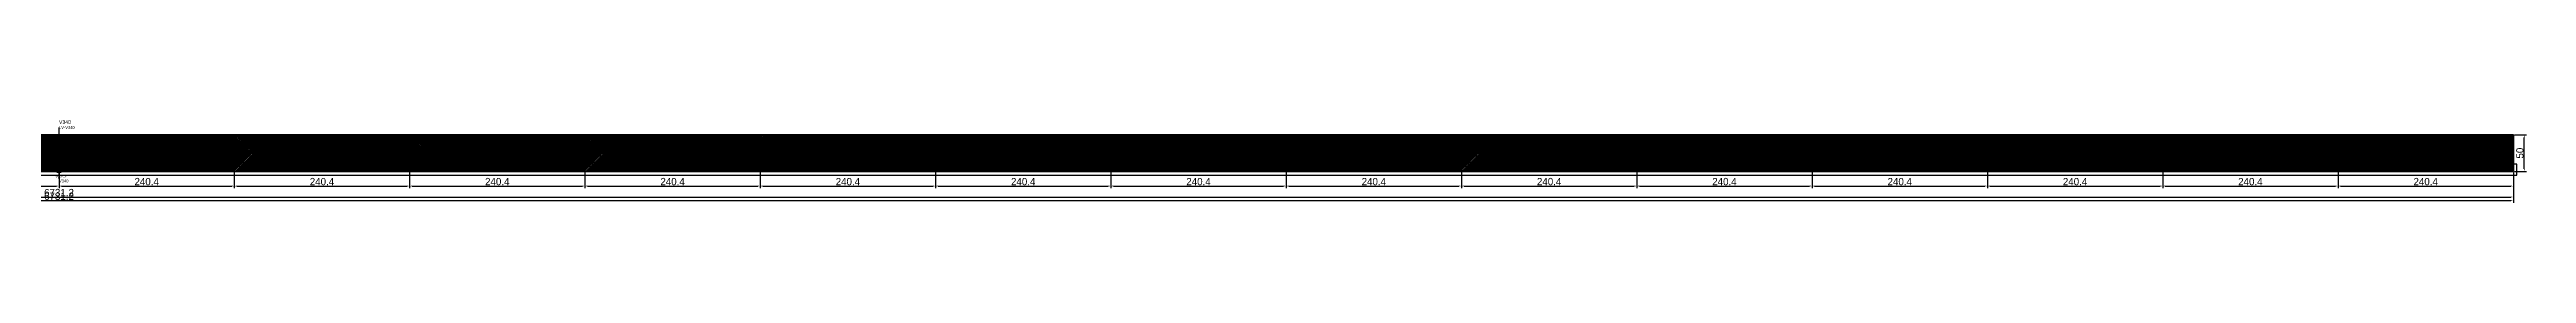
# Model space of a CAD drawing. Header units: metres. Extents: x 12791 to 19545, y 13116 to 13229.
# Drawn here: x 16148 to 19545, y 13116 to 13229 of the extents above; entities that cross this region are included whole.
import ezdxf

# ---------------------------------------------------------------- set-up
doc = ezdxf.new("R2010")
doc.units = ezdxf.units.M
for name, color, linetype in [('barrote', 251, 'CONTINUOUS'), ('CONCRETO', 251, 'CONTINUOUS'), ('COTA', 241, 'CONTINUOUS'), ('cotas', 241, 'CONTINUOUS'), ('Demarcação 1', 251, 'CONTINUOUS'), ('Hachura', 251, 'CONTINUOUS'), ('Laje_Perimetro', 7, 'CONTINUOUS'), ('NOMENCLATURA', 7, 'CONTINUOUS'), ('Painéis', 200, 'CONTINUOUS'), ('PONTALETE', 7, 'CONTINUOUS'), ('presilha', 1, 'CONTINUOUS'), ('Reaproveitamento', 251, 'CONTINUOUS'), ('SARR_3.5x7', 81, 'CONTINUOUS'), ('SCO-___-LAJ', 2, 'CONTINUOUS'), ('TENSOR', 3, 'CONTINUOUS'), ('texto', 7, 'CONTINUOUS')]:
    doc.layers.add(name, color=color, linetype=linetype)
doc.styles.add('STR_STANDARD', font='arial.ttf')
doc.dimstyles.new('EZ DXF', dxfattribs={"dimtxt": 10, "dimasz": 3.5, "dimexe": 3, "dimexo": 1.5, "dimgap": 1, "dimtad": 1, "dimdec": 1, "dimdsep": 46, "dimcen": 2.5, "dimazin": 3, "dimtfac": 1, "dimtmove": 0, "dimatfit": 3})

msp = doc.modelspace()

# ---------------------------------------------------------------- hatches: boundary and pattern name
at = {"layer": 'Hachura'}
h = msp.add_hatch(color=3, dxfattribs=at)
h.dxf.hatch_style = 1
h.paths.add_polyline_path([(15920.7914, 13158.9905), (16161.1914, 13158.9905), (16161.1914, 13208.9905), (15920.7914, 13208.9905)])
h = msp.add_hatch(dxfattribs=at)
h.set_pattern_fill('ANSI31', scale=0.5)
h.paths.add_polyline_path([(15920.7914, 13158.9905), (16161.1914, 13158.9905), (16161.1914, 13208.9905), (15920.7914, 13208.9905)])
h = msp.add_hatch(color=3, dxfattribs=at)
h.dxf.hatch_style = 1
h.paths.add_polyline_path([(15920.7914, 13158.9905), (16161.1914, 13158.9905), (16161.1914, 13208.9905), (15920.7914, 13208.9905)])
h = msp.add_hatch(dxfattribs=at)
h.set_pattern_fill('ANSI31', scale=0.5)
h.paths.add_polyline_path([(15920.7914, 13158.9905), (16161.1914, 13158.9905), (16161.1914, 13208.9905), (15920.7914, 13208.9905)])
h = msp.add_hatch(color=3, dxfattribs=at)
h.dxf.hatch_style = 1
h.paths.add_polyline_path([(16161.1914, 13158.9905), (16401.5914, 13158.9905), (16401.5914, 13208.9905), (16161.1914, 13208.9905)])
h = msp.add_hatch(dxfattribs=at)
h.set_pattern_fill('ANSI31', scale=0.5)
h.paths.add_polyline_path([(16161.1914, 13158.9905), (16401.5914, 13158.9905), (16401.5914, 13208.9905), (16161.1914, 13208.9905)])
h = msp.add_hatch(color=3, dxfattribs=at)
h.dxf.hatch_style = 1
h.paths.add_polyline_path([(16161.1914, 13158.9905), (16401.5914, 13158.9905), (16401.5914, 13208.9905), (16161.1914, 13208.9905)])
h = msp.add_hatch(dxfattribs=at)
h.set_pattern_fill('ANSI31', scale=0.5)
h.paths.add_polyline_path([(16161.1914, 13158.9905), (16401.5914, 13158.9905), (16401.5914, 13208.9905), (16161.1914, 13208.9905)])
h = msp.add_hatch(color=3, dxfattribs=at)
h.dxf.hatch_style = 1
h.paths.add_polyline_path([(16401.5914, 13158.9905), (16641.9914, 13158.9905), (16641.9914, 13208.9905), (16401.5914, 13208.9905)])
h = msp.add_hatch(dxfattribs=at)
h.set_pattern_fill('ANSI31', scale=0.5)
h.paths.add_polyline_path([(16401.5914, 13158.9905), (16641.9914, 13158.9905), (16641.9914, 13208.9905), (16401.5914, 13208.9905)])
h = msp.add_hatch(color=3, dxfattribs=at)
h.dxf.hatch_style = 1
h.paths.add_polyline_path([(16401.5914, 13158.9905), (16641.9914, 13158.9905), (16641.9914, 13208.9905), (16401.5914, 13208.9905)])
h = msp.add_hatch(dxfattribs=at)
h.set_pattern_fill('ANSI31', scale=0.5)
h.paths.add_polyline_path([(16401.5914, 13158.9905), (16641.9914, 13158.9905), (16641.9914, 13208.9905), (16401.5914, 13208.9905)])
h = msp.add_hatch(color=3, dxfattribs=at)
h.dxf.hatch_style = 1
h.paths.add_polyline_path([(16641.9914, 13158.9905), (16882.3914, 13158.9905), (16882.3914, 13208.9905), (16641.9914, 13208.9905)])
h = msp.add_hatch(dxfattribs=at)
h.set_pattern_fill('ANSI31', scale=0.5)
h.paths.add_polyline_path([(16641.9914, 13158.9905), (16882.3914, 13158.9905), (16882.3914, 13208.9905), (16641.9914, 13208.9905)])
h = msp.add_hatch(color=3, dxfattribs=at)
h.dxf.hatch_style = 1
h.paths.add_polyline_path([(16641.9914, 13158.9905), (16882.3914, 13158.9905), (16882.3914, 13208.9905), (16641.9914, 13208.9905)])
h = msp.add_hatch(dxfattribs=at)
h.set_pattern_fill('ANSI31', scale=0.5)
h.paths.add_polyline_path([(16641.9914, 13158.9905), (16882.3914, 13158.9905), (16882.3914, 13208.9905), (16641.9914, 13208.9905)])
h = msp.add_hatch(color=3, dxfattribs=at)
h.dxf.hatch_style = 1
h.paths.add_polyline_path([(16882.3914, 13158.9905), (17122.7914, 13158.9905), (17122.7914, 13208.9905), (16882.3914, 13208.9905)])
h = msp.add_hatch(dxfattribs=at)
h.set_pattern_fill('ANSI31', scale=0.5)
h.paths.add_polyline_path([(16882.3914, 13158.9905), (17122.7914, 13158.9905), (17122.7914, 13208.9905), (16882.3914, 13208.9905)])
h = msp.add_hatch(color=3, dxfattribs=at)
h.dxf.hatch_style = 1
h.paths.add_polyline_path([(16882.3914, 13158.9905), (17122.7914, 13158.9905), (17122.7914, 13208.9905), (16882.3914, 13208.9905)])
h = msp.add_hatch(dxfattribs=at)
h.set_pattern_fill('ANSI31', scale=0.5)
h.paths.add_polyline_path([(16882.3914, 13158.9905), (17122.7914, 13158.9905), (17122.7914, 13208.9905), (16882.3914, 13208.9905)])
h = msp.add_hatch(color=3, dxfattribs=at)
h.dxf.hatch_style = 1
h.paths.add_polyline_path([(17122.7914, 13158.9905), (17363.1914, 13158.9905), (17363.1914, 13208.9905), (17122.7914, 13208.9905)])
h = msp.add_hatch(dxfattribs=at)
h.set_pattern_fill('ANSI31', scale=0.5)
h.paths.add_polyline_path([(17122.7914, 13158.9905), (17363.1914, 13158.9905), (17363.1914, 13208.9905), (17122.7914, 13208.9905)])
h = msp.add_hatch(color=3, dxfattribs=at)
h.dxf.hatch_style = 1
h.paths.add_polyline_path([(17122.7914, 13158.9905), (17363.1914, 13158.9905), (17363.1914, 13208.9905), (17122.7914, 13208.9905)])
h = msp.add_hatch(dxfattribs=at)
h.set_pattern_fill('ANSI31', scale=0.5)
h.paths.add_polyline_path([(17122.7914, 13158.9905), (17363.1914, 13158.9905), (17363.1914, 13208.9905), (17122.7914, 13208.9905)])
h = msp.add_hatch(color=3, dxfattribs=at)
h.dxf.hatch_style = 1
h.paths.add_polyline_path([(17363.1914, 13158.9905), (17603.5914, 13158.9905), (17603.5914, 13208.9905), (17363.1914, 13208.9905)])
h = msp.add_hatch(dxfattribs=at)
h.set_pattern_fill('ANSI31', scale=0.5)
h.paths.add_polyline_path([(17363.1914, 13158.9905), (17603.5914, 13158.9905), (17603.5914, 13208.9905), (17363.1914, 13208.9905)])
h = msp.add_hatch(color=3, dxfattribs=at)
h.dxf.hatch_style = 1
h.paths.add_polyline_path([(17363.1914, 13158.9905), (17603.5914, 13158.9905), (17603.5914, 13208.9905), (17363.1914, 13208.9905)])
h = msp.add_hatch(dxfattribs=at)
h.set_pattern_fill('ANSI31', scale=0.5)
h.paths.add_polyline_path([(17363.1914, 13158.9905), (17603.5914, 13158.9905), (17603.5914, 13208.9905), (17363.1914, 13208.9905)])
h = msp.add_hatch(color=3, dxfattribs=at)
h.dxf.hatch_style = 1
h.paths.add_polyline_path([(17603.5914, 13158.9905), (17843.9914, 13158.9905), (17843.9914, 13208.9905), (17603.5914, 13208.9905)])
h = msp.add_hatch(dxfattribs=at)
h.set_pattern_fill('ANSI31', scale=0.5)
h.paths.add_polyline_path([(17603.5914, 13158.9905), (17843.9914, 13158.9905), (17843.9914, 13208.9905), (17603.5914, 13208.9905)])
h = msp.add_hatch(color=3, dxfattribs=at)
h.dxf.hatch_style = 1
h.paths.add_polyline_path([(17603.5914, 13158.9905), (17843.9914, 13158.9905), (17843.9914, 13208.9905), (17603.5914, 13208.9905)])
h = msp.add_hatch(dxfattribs=at)
h.set_pattern_fill('ANSI31', scale=0.5)
h.paths.add_polyline_path([(17603.5914, 13158.9905), (17843.9914, 13158.9905), (17843.9914, 13208.9905), (17603.5914, 13208.9905)])
h = msp.add_hatch(color=3, dxfattribs=at)
h.dxf.hatch_style = 1
h.paths.add_polyline_path([(17843.9914, 13158.9905), (18084.3914, 13158.9905), (18084.3914, 13208.9905), (17843.9914, 13208.9905)])
h = msp.add_hatch(dxfattribs=at)
h.set_pattern_fill('ANSI31', scale=0.5)
h.paths.add_polyline_path([(17843.9914, 13158.9905), (18084.3914, 13158.9905), (18084.3914, 13208.9905), (17843.9914, 13208.9905)])
h = msp.add_hatch(color=3, dxfattribs=at)
h.dxf.hatch_style = 1
h.paths.add_polyline_path([(17843.9914, 13158.9905), (18084.3914, 13158.9905), (18084.3914, 13208.9905), (17843.9914, 13208.9905)])
h = msp.add_hatch(dxfattribs=at)
h.set_pattern_fill('ANSI31', scale=0.5)
h.paths.add_polyline_path([(17843.9914, 13158.9905), (18084.3914, 13158.9905), (18084.3914, 13208.9905), (17843.9914, 13208.9905)])
h = msp.add_hatch(color=3, dxfattribs=at)
h.dxf.hatch_style = 1
h.paths.add_polyline_path([(18084.3914, 13158.9905), (18324.7914, 13158.9905), (18324.7914, 13208.9905), (18084.3914, 13208.9905)])
h = msp.add_hatch(dxfattribs=at)
h.set_pattern_fill('ANSI31', scale=0.5)
h.paths.add_polyline_path([(18084.3914, 13158.9905), (18324.7914, 13158.9905), (18324.7914, 13208.9905), (18084.3914, 13208.9905)])
h = msp.add_hatch(color=3, dxfattribs=at)
h.dxf.hatch_style = 1
h.paths.add_polyline_path([(18084.3914, 13158.9905), (18324.7914, 13158.9905), (18324.7914, 13208.9905), (18084.3914, 13208.9905)])
h = msp.add_hatch(dxfattribs=at)
h.set_pattern_fill('ANSI31', scale=0.5)
h.paths.add_polyline_path([(18084.3914, 13158.9905), (18324.7914, 13158.9905), (18324.7914, 13208.9905), (18084.3914, 13208.9905)])
h = msp.add_hatch(color=3, dxfattribs=at)
h.dxf.hatch_style = 1
h.paths.add_polyline_path([(18324.7914, 13158.9905), (18565.1914, 13158.9905), (18565.1914, 13208.9905), (18324.7914, 13208.9905)])
h = msp.add_hatch(dxfattribs=at)
h.set_pattern_fill('ANSI31', scale=0.5)
h.paths.add_polyline_path([(18324.7914, 13158.9905), (18565.1914, 13158.9905), (18565.1914, 13208.9905), (18324.7914, 13208.9905)])
h = msp.add_hatch(color=3, dxfattribs=at)
h.dxf.hatch_style = 1
h.paths.add_polyline_path([(18324.7914, 13158.9905), (18565.1914, 13158.9905), (18565.1914, 13208.9905), (18324.7914, 13208.9905)])
h = msp.add_hatch(dxfattribs=at)
h.set_pattern_fill('ANSI31', scale=0.5)
h.paths.add_polyline_path([(18324.7914, 13158.9905), (18565.1914, 13158.9905), (18565.1914, 13208.9905), (18324.7914, 13208.9905)])
h = msp.add_hatch(color=3, dxfattribs=at)
h.dxf.hatch_style = 1
h.paths.add_polyline_path([(18565.1914, 13158.9905), (18805.5914, 13158.9905), (18805.5914, 13208.9905), (18565.1914, 13208.9905)])
h = msp.add_hatch(dxfattribs=at)
h.set_pattern_fill('ANSI31', scale=0.5)
h.paths.add_polyline_path([(18565.1914, 13158.9905), (18805.5914, 13158.9905), (18805.5914, 13208.9905), (18565.1914, 13208.9905)])
h = msp.add_hatch(color=3, dxfattribs=at)
h.dxf.hatch_style = 1
h.paths.add_polyline_path([(18565.1914, 13158.9905), (18805.5914, 13158.9905), (18805.5914, 13208.9905), (18565.1914, 13208.9905)])
h = msp.add_hatch(dxfattribs=at)
h.set_pattern_fill('ANSI31', scale=0.5)
h.paths.add_polyline_path([(18565.1914, 13158.9905), (18805.5914, 13158.9905), (18805.5914, 13208.9905), (18565.1914, 13208.9905)])
h = msp.add_hatch(color=3, dxfattribs=at)
h.dxf.hatch_style = 1
h.paths.add_polyline_path([(18805.5914, 13158.9905), (19045.9914, 13158.9905), (19045.9914, 13208.9905), (18805.5914, 13208.9905)])
h = msp.add_hatch(dxfattribs=at)
h.set_pattern_fill('ANSI31', scale=0.5)
h.paths.add_polyline_path([(18805.5914, 13158.9905), (19045.9914, 13158.9905), (19045.9914, 13208.9905), (18805.5914, 13208.9905)])
h = msp.add_hatch(color=3, dxfattribs=at)
h.dxf.hatch_style = 1
h.paths.add_polyline_path([(18805.5914, 13158.9905), (19045.9914, 13158.9905), (19045.9914, 13208.9905), (18805.5914, 13208.9905)])
h = msp.add_hatch(dxfattribs=at)
h.set_pattern_fill('ANSI31', scale=0.5)
h.paths.add_polyline_path([(18805.5914, 13158.9905), (19045.9914, 13158.9905), (19045.9914, 13208.9905), (18805.5914, 13208.9905)])
h = msp.add_hatch(color=3, dxfattribs=at)
h.dxf.hatch_style = 1
h.paths.add_polyline_path([(19045.9914, 13158.9905), (19286.3914, 13158.9905), (19286.3914, 13208.9905), (19045.9914, 13208.9905)])
h = msp.add_hatch(dxfattribs=at)
h.set_pattern_fill('ANSI31', scale=0.5)
h.paths.add_polyline_path([(19045.9914, 13158.9905), (19286.3914, 13158.9905), (19286.3914, 13208.9905), (19045.9914, 13208.9905)])
h = msp.add_hatch(color=3, dxfattribs=at)
h.dxf.hatch_style = 1
h.paths.add_polyline_path([(19045.9914, 13158.9905), (19286.3914, 13158.9905), (19286.3914, 13208.9905), (19045.9914, 13208.9905)])
h = msp.add_hatch(dxfattribs=at)
h.set_pattern_fill('ANSI31', scale=0.5)
h.paths.add_polyline_path([(19045.9914, 13158.9905), (19286.3914, 13158.9905), (19286.3914, 13208.9905), (19045.9914, 13208.9905)])
h = msp.add_hatch(color=3, dxfattribs=at)
h.dxf.hatch_style = 1
h.paths.add_polyline_path([(19286.3914, 13158.9905), (19526.7914, 13158.9905), (19526.7914, 13208.9905), (19286.3914, 13208.9905)])
h = msp.add_hatch(dxfattribs=at)
h.set_pattern_fill('ANSI31', scale=0.5)
h.paths.add_polyline_path([(19286.3914, 13158.9905), (19526.7914, 13158.9905), (19526.7914, 13208.9905), (19286.3914, 13208.9905)])
h = msp.add_hatch(color=3, dxfattribs=at)
h.dxf.hatch_style = 1
h.paths.add_polyline_path([(19286.3914, 13158.9905), (19526.7914, 13158.9905), (19526.7914, 13208.9905), (19286.3914, 13208.9905)])
h = msp.add_hatch(dxfattribs=at)
h.set_pattern_fill('ANSI31', scale=0.5)
h.paths.add_polyline_path([(19286.3914, 13158.9905), (19526.7914, 13158.9905), (19526.7914, 13208.9905), (19286.3914, 13208.9905)])
at = {"layer": 'Reaproveitamento'}
h = msp.add_hatch(dxfattribs=at)
h.set_pattern_fill('SOLID')
h.paths.add_polyline_path([(16161.1914, 13188.9905), (16171.1914, 13188.9905), (16171.1914, 13198.9905), (16161.1914, 13198.9905)])
h = msp.add_hatch(dxfattribs=at)
h.set_pattern_fill('SOLID')
h.paths.add_polyline_path([(16161.1914, 13188.9905), (16171.1914, 13188.9905), (16171.1914, 13198.9905), (16161.1914, 13198.9905)])

# ---------------------------------------------------------------- linework, layer by layer
at = {"layer": 'barrote'}
msp.add_line((12800.5914, 13171.4905), (19521.7914, 13171.4905), dxfattribs=at)
msp.add_line((12800.5914, 13171.4905), (19521.7914, 13171.4905), dxfattribs=at)
at = {"layer": 'CONCRETO'}
msp.add_solid([(16158.1914, 13160.9905), (16164.1914, 13160.9905), (16158.1914, 13156.9905), (16164.1914, 13156.9905)], dxfattribs=at)
msp.add_solid([(16158.1914, 13160.9905), (16164.1914, 13160.9905), (16158.1914, 13156.9905), (16164.1914, 13156.9905)], dxfattribs=at)
at = {"layer": 'Demarcação 1'}
msp.add_line((12795.5914, 13183.9905), (19526.7914, 13183.9905), dxfattribs=at)
msp.add_line((12795.5914, 13183.9905), (19526.7914, 13183.9905), dxfattribs=at)
at = {"layer": 'Laje_Perimetro'}
msp.add_lwpolyline([(12790.5914, 13153.9905), (19531.7914, 13153.9905), (19531.7914, 13168.9905), (12790.5914, 13168.9905)], close=True, dxfattribs=at)
msp.add_lwpolyline([(12790.5914, 13153.9905), (19531.7914, 13153.9905), (19531.7914, 13168.9905), (12790.5914, 13168.9905)], close=True, dxfattribs=at)
at = {"layer": 'Painéis'}
for points in [[(12795.5914, 13208.9905), (19526.7914, 13208.9905)], [(12795.5914, 13208.9905), (19526.7914, 13208.9905)], [(15920.7914, 13158.9905), (16161.1914, 13158.9905), (16161.1914, 13208.9905), (15920.7914, 13208.9905)], [(15920.7914, 13158.9905), (16161.1914, 13158.9905), (16161.1914, 13208.9905), (15920.7914, 13208.9905)], [(16161.1914, 13158.9905), (16161.1914, 13208.9905)], [(16161.1914, 13158.9905), (16401.5914, 13158.9905), (16401.5914, 13208.9905), (16161.1914, 13208.9905)], [(16161.1914, 13158.9905), (16161.1914, 13208.9905)], [(16161.1914, 13158.9905), (16401.5914, 13158.9905), (16401.5914, 13208.9905), (16161.1914, 13208.9905)], [(16401.5914, 13158.9905), (16401.5914, 13208.9905)], [(16401.5914, 13158.9905), (16641.9914, 13158.9905), (16641.9914, 13208.9905), (16401.5914, 13208.9905)], [(16401.5914, 13158.9905), (16401.5914, 13208.9905)], [(16401.5914, 13158.9905), (16641.9914, 13158.9905), (16641.9914, 13208.9905), (16401.5914, 13208.9905)], [(16641.9914, 13158.9905), (16641.9914, 13208.9905)], [(16641.9914, 13158.9905), (16882.3914, 13158.9905), (16882.3914, 13208.9905), (16641.9914, 13208.9905)], [(16641.9914, 13158.9905), (16641.9914, 13208.9905)], [(16641.9914, 13158.9905), (16882.3914, 13158.9905), (16882.3914, 13208.9905), (16641.9914, 13208.9905)], [(16882.3914, 13158.9905), (16882.3914, 13208.9905)], [(16882.3914, 13158.9905), (17122.7914, 13158.9905), (17122.7914, 13208.9905), (16882.3914, 13208.9905)], [(16882.3914, 13158.9905), (16882.3914, 13208.9905)], [(16882.3914, 13158.9905), (17122.7914, 13158.9905), (17122.7914, 13208.9905), (16882.3914, 13208.9905)], [(17122.7914, 13158.9905), (17122.7914, 13208.9905)], [(17122.7914, 13158.9905), (17363.1914, 13158.9905), (17363.1914, 13208.9905), (17122.7914, 13208.9905)], [(17122.7914, 13158.9905), (17122.7914, 13208.9905)], [(17122.7914, 13158.9905), (17363.1914, 13158.9905), (17363.1914, 13208.9905), (17122.7914, 13208.9905)], [(17363.1914, 13158.9905), (17363.1914, 13208.9905)], [(17363.1914, 13158.9905), (17603.5914, 13158.9905), (17603.5914, 13208.9905), (17363.1914, 13208.9905)], [(17363.1914, 13158.9905), (17363.1914, 13208.9905)], [(17363.1914, 13158.9905), (17603.5914, 13158.9905), (17603.5914, 13208.9905), (17363.1914, 13208.9905)], [(17603.5914, 13158.9905), (17603.5914, 13208.9905)], [(17603.5914, 13158.9905), (17843.9914, 13158.9905), (17843.9914, 13208.9905), (17603.5914, 13208.9905)], [(17603.5914, 13158.9905), (17603.5914, 13208.9905)], [(17603.5914, 13158.9905), (17843.9914, 13158.9905), (17843.9914, 13208.9905), (17603.5914, 13208.9905)], [(17843.9914, 13158.9905), (17843.9914, 13208.9905)], [(17843.9914, 13158.9905), (18084.3914, 13158.9905), (18084.3914, 13208.9905), (17843.9914, 13208.9905)], [(17843.9914, 13158.9905), (17843.9914, 13208.9905)], [(17843.9914, 13158.9905), (18084.3914, 13158.9905), (18084.3914, 13208.9905), (17843.9914, 13208.9905)], [(18084.3914, 13158.9905), (18084.3914, 13208.9905)], [(18084.3914, 13158.9905), (18324.7914, 13158.9905), (18324.7914, 13208.9905), (18084.3914, 13208.9905)], [(18084.3914, 13158.9905), (18084.3914, 13208.9905)], [(18084.3914, 13158.9905), (18324.7914, 13158.9905), (18324.7914, 13208.9905), (18084.3914, 13208.9905)], [(18324.7914, 13158.9905), (18324.7914, 13208.9905)], [(18324.7914, 13158.9905), (18565.1914, 13158.9905), (18565.1914, 13208.9905), (18324.7914, 13208.9905)], [(18324.7914, 13158.9905), (18324.7914, 13208.9905)], [(18324.7914, 13158.9905), (18565.1914, 13158.9905), (18565.1914, 13208.9905), (18324.7914, 13208.9905)], [(18565.1914, 13158.9905), (18565.1914, 13208.9905)], [(18565.1914, 13158.9905), (18805.5914, 13158.9905), (18805.5914, 13208.9905), (18565.1914, 13208.9905)], [(18565.1914, 13158.9905), (18565.1914, 13208.9905)], [(18565.1914, 13158.9905), (18805.5914, 13158.9905), (18805.5914, 13208.9905), (18565.1914, 13208.9905)], [(18805.5914, 13158.9905), (18805.5914, 13208.9905)], [(18805.5914, 13158.9905), (19045.9914, 13158.9905), (19045.9914, 13208.9905), (18805.5914, 13208.9905)], [(18805.5914, 13158.9905), (18805.5914, 13208.9905)], [(18805.5914, 13158.9905), (19045.9914, 13158.9905), (19045.9914, 13208.9905), (18805.5914, 13208.9905)], [(19045.9914, 13158.9905), (19045.9914, 13208.9905)], [(19045.9914, 13158.9905), (19286.3914, 13158.9905), (19286.3914, 13208.9905), (19045.9914, 13208.9905)], [(19045.9914, 13158.9905), (19045.9914, 13208.9905)], [(19045.9914, 13158.9905), (19286.3914, 13158.9905), (19286.3914, 13208.9905), (19045.9914, 13208.9905)], [(19286.3914, 13158.9905), (19286.3914, 13208.9905)], [(19286.3914, 13158.9905), (19526.7914, 13158.9905), (19526.7914, 13208.9905), (19286.3914, 13208.9905)], [(19286.3914, 13158.9905), (19286.3914, 13208.9905)], [(19286.3914, 13158.9905), (19526.7914, 13158.9905), (19526.7914, 13208.9905), (19286.3914, 13208.9905)], [(19526.7914, 13158.9905), (19526.7914, 13208.9905)], [(19526.7914, 13158.9905), (19526.7914, 13208.9905)], [(12795.5914, 13158.9905), (19526.7914, 13158.9905)], [(12795.5914, 13158.9905), (19526.7914, 13158.9905)]]:
    msp.add_lwpolyline(points, close=True, dxfattribs=at)
msp.add_arc((16161.1914, 13196.4905), 6, 0, 180, dxfattribs=at)
msp.add_arc((16161.1914, 13196.4905), 6, 0, 180, dxfattribs=at)
at = {"layer": 'PONTALETE'}
msp.add_line((16161.1914, 13148.9905), (16161.1914, 13218.9905), dxfattribs=at)
msp.add_line((16161.1914, 13148.9905), (16161.1914, 13218.9905), dxfattribs=at)
at = {"layer": 'presilha'}
for centre, radius in [((16161.1914, 13200.9905), 3), ((16161.1914, 13200.9905), 3), ((16181.1914, 13175.6572), 4), ((16181.1914, 13175.6572), 4)]:
    msp.add_circle(centre, radius, dxfattribs=at)
at = {"layer": 'SARR_3.5x7'}
for p, q in [((15920.7914, 13201.9905), (16161.1914, 13201.9905)), ((15920.7914, 13201.9905), (16161.1914, 13201.9905)), ((15920.7914, 13187.4905), (16161.1914, 13187.4905)), ((15920.7914, 13187.4905), (16161.1914, 13187.4905)), ((15920.7914, 13180.4905), (16161.1914, 13180.4905)), ((15920.7914, 13180.4905), (16161.1914, 13180.4905)), ((16161.1914, 13201.9905), (16401.5914, 13201.9905)), ((16161.1914, 13201.9905), (16401.5914, 13201.9905)), ((16161.1914, 13187.4905), (16401.5914, 13187.4905)), ((16161.1914, 13187.4905), (16401.5914, 13187.4905)), ((16161.1914, 13180.4905), (16401.5914, 13180.4905)), ((16161.1914, 13180.4905), (16401.5914, 13180.4905)), ((16401.5914, 13201.9905), (16641.9914, 13201.9905)), ((16401.5914, 13201.9905), (16641.9914, 13201.9905)), ((16401.5914, 13187.4905), (16641.9914, 13187.4905)), ((16401.5914, 13187.4905), (16641.9914, 13187.4905)), ((16401.5914, 13180.4905), (16641.9914, 13180.4905)), ((16401.5914, 13180.4905), (16641.9914, 13180.4905)), ((16641.9914, 13201.9905), (16882.3914, 13201.9905)), ((16641.9914, 13201.9905), (16882.3914, 13201.9905)), ((16641.9914, 13187.4905), (16882.3914, 13187.4905)), ((16641.9914, 13187.4905), (16882.3914, 13187.4905)), ((16641.9914, 13180.4905), (16882.3914, 13180.4905)), ((16641.9914, 13180.4905), (16882.3914, 13180.4905)), ((16882.3914, 13201.9905), (17122.7914, 13201.9905)), ((16882.3914, 13201.9905), (17122.7914, 13201.9905)), ((16882.3914, 13187.4905), (17122.7914, 13187.4905)), ((16882.3914, 13187.4905), (17122.7914, 13187.4905)), ((16882.3914, 13180.4905), (17122.7914, 13180.4905)), ((16882.3914, 13180.4905), (17122.7914, 13180.4905)), ((17122.7914, 13201.9905), (17363.1914, 13201.9905)), ((17122.7914, 13201.9905), (17363.1914, 13201.9905)), ((17122.7914, 13187.4905), (17363.1914, 13187.4905)), ((17122.7914, 13187.4905), (17363.1914, 13187.4905)), ((17122.7914, 13180.4905), (17363.1914, 13180.4905)), ((17122.7914, 13180.4905), (17363.1914, 13180.4905)), ((17363.1914, 13201.9905), (17603.5914, 13201.9905)), ((17363.1914, 13201.9905), (17603.5914, 13201.9905)), ((17363.1914, 13187.4905), (17603.5914, 13187.4905)), ((17363.1914, 13187.4905), (17603.5914, 13187.4905)), ((17363.1914, 13180.4905), (17603.5914, 13180.4905)), ((17363.1914, 13180.4905), (17603.5914, 13180.4905)), ((17603.5914, 13201.9905), (17843.9914, 13201.9905)), ((17603.5914, 13201.9905), (17843.9914, 13201.9905)), ((17603.5914, 13187.4905), (17843.9914, 13187.4905)), ((17603.5914, 13187.4905), (17843.9914, 13187.4905)), ((17603.5914, 13180.4905), (17843.9914, 13180.4905)), ((17603.5914, 13180.4905), (17843.9914, 13180.4905)), ((17843.9914, 13201.9905), (18084.3914, 13201.9905)), ((17843.9914, 13201.9905), (18084.3914, 13201.9905)), ((17843.9914, 13187.4905), (18084.3914, 13187.4905)), ((17843.9914, 13187.4905), (18084.3914, 13187.4905)), ((17843.9914, 13180.4905), (18084.3914, 13180.4905)), ((17843.9914, 13180.4905), (18084.3914, 13180.4905)), ((18084.3914, 13201.9905), (18324.7914, 13201.9905)), ((18084.3914, 13201.9905), (18324.7914, 13201.9905)), ((18084.3914, 13187.4905), (18324.7914, 13187.4905)), ((18084.3914, 13187.4905), (18324.7914, 13187.4905)), ((18084.3914, 13180.4905), (18324.7914, 13180.4905)), ((18084.3914, 13180.4905), (18324.7914, 13180.4905)), ((18324.7914, 13201.9905), (18565.1914, 13201.9905)), ((18324.7914, 13201.9905), (18565.1914, 13201.9905)), ((18324.7914, 13187.4905), (18565.1914, 13187.4905)), ((18324.7914, 13187.4905), (18565.1914, 13187.4905)), ((18324.7914, 13180.4905), (18565.1914, 13180.4905)), ((18324.7914, 13180.4905), (18565.1914, 13180.4905)), ((18565.1914, 13201.9905), (18805.5914, 13201.9905)), ((18565.1914, 13201.9905), (18805.5914, 13201.9905)), ((18565.1914, 13187.4905), (18805.5914, 13187.4905)), ((18565.1914, 13187.4905), (18805.5914, 13187.4905)), ((18565.1914, 13180.4905), (18805.5914, 13180.4905)), ((18565.1914, 13180.4905), (18805.5914, 13180.4905)), ((18805.5914, 13201.9905), (19045.9914, 13201.9905)), ((18805.5914, 13201.9905), (19045.9914, 13201.9905)), ((18805.5914, 13187.4905), (19045.9914, 13187.4905)), ((18805.5914, 13187.4905), (19045.9914, 13187.4905)), ((18805.5914, 13180.4905), (19045.9914, 13180.4905)), ((18805.5914, 13180.4905), (19045.9914, 13180.4905)), ((19045.9914, 13201.9905), (19286.3914, 13201.9905)), ((19045.9914, 13201.9905), (19286.3914, 13201.9905)), ((19045.9914, 13187.4905), (19286.3914, 13187.4905)), ((19045.9914, 13187.4905), (19286.3914, 13187.4905)), ((19045.9914, 13180.4905), (19286.3914, 13180.4905)), ((19045.9914, 13180.4905), (19286.3914, 13180.4905)), ((19286.3914, 13201.9905), (19519.7914, 13201.9905)), ((19286.3914, 13201.9905), (19519.7914, 13201.9905)), ((19286.3914, 13187.4905), (19519.7914, 13187.4905)), ((19286.3914, 13187.4905), (19519.7914, 13187.4905)), ((19286.3914, 13180.4905), (19519.7914, 13180.4905)), ((19286.3914, 13180.4905), (19519.7914, 13180.4905)), ((15920.7914, 13165.9905), (16161.1914, 13165.9905)), ((15920.7914, 13165.9905), (16161.1914, 13165.9905)), ((16161.1914, 13165.9905), (16401.5914, 13165.9905)), ((16161.1914, 13165.9905), (16401.5914, 13165.9905)), ((16401.5914, 13165.9905), (16641.9914, 13165.9905)), ((16401.5914, 13165.9905), (16641.9914, 13165.9905)), ((16641.9914, 13165.9905), (16882.3914, 13165.9905)), ((16641.9914, 13165.9905), (16882.3914, 13165.9905)), ((16882.3914, 13165.9905), (17122.7914, 13165.9905)), ((16882.3914, 13165.9905), (17122.7914, 13165.9905)), ((17122.7914, 13165.9905), (17363.1914, 13165.9905)), ((17122.7914, 13165.9905), (17363.1914, 13165.9905)), ((17363.1914, 13165.9905), (17603.5914, 13165.9905)), ((17363.1914, 13165.9905), (17603.5914, 13165.9905)), ((17603.5914, 13165.9905), (17843.9914, 13165.9905)), ((17603.5914, 13165.9905), (17843.9914, 13165.9905)), ((17843.9914, 13165.9905), (18084.3914, 13165.9905)), ((17843.9914, 13165.9905), (18084.3914, 13165.9905)), ((18084.3914, 13165.9905), (18324.7914, 13165.9905)), ((18084.3914, 13165.9905), (18324.7914, 13165.9905)), ((18324.7914, 13165.9905), (18565.1914, 13165.9905)), ((18324.7914, 13165.9905), (18565.1914, 13165.9905)), ((18565.1914, 13165.9905), (18805.5914, 13165.9905)), ((18565.1914, 13165.9905), (18805.5914, 13165.9905)), ((18805.5914, 13165.9905), (19045.9914, 13165.9905)), ((18805.5914, 13165.9905), (19045.9914, 13165.9905)), ((19045.9914, 13165.9905), (19286.3914, 13165.9905)), ((19045.9914, 13165.9905), (19286.3914, 13165.9905)), ((19286.3914, 13165.9905), (19519.7914, 13165.9905)), ((19286.3914, 13165.9905), (19519.7914, 13165.9905))]:
    msp.add_line(p, q, dxfattribs=at)
at = {"layer": 'TENSOR'}
msp.add_line((16151.1914, 13163.9905), (16171.1914, 13163.9905), dxfattribs=at)
msp.add_line((16151.1914, 13163.9905), (16171.1914, 13163.9905), dxfattribs=at)

# ---------------------------------------------------------------- texts
at = {"layer": 'NOMENCLATURA', "style": 'STR_STANDARD'}
msp.add_text('V340', height=5, dxfattribs=at).set_placement((16161.1914, 13223.9905))
msp.add_text('V340', height=5, dxfattribs=at).set_placement((16161.1914, 13223.9905))
at = {"layer": 'NOMENCLATURA', "insert": (16161.1914, 13220.9905), "char_height": 4, "attachment_point": 1}
msp.add_mtext('LV-V340', dxfattribs=at)
msp.add_mtext('LV-V340', dxfattribs=at)
at = {"layer": 'SCO-___-LAJ'}
msp.add_text('SCO-LV', height=3, dxfattribs=at).set_placement((16156.1914, 13150.9905))
msp.add_text('SCO-LV', height=3, dxfattribs=at).set_placement((16156.1914, 13150.9905))
at = {"layer": 'texto'}
msp.add_text('V340', height=4, dxfattribs=at).set_placement((16161.1914, 13143.9905))
msp.add_text('V340', height=4, dxfattribs=at).set_placement((16161.1914, 13143.9905))

# ---------------------------------------------------------------- dimensions: what is measured, and where the dimension line sits
at = {"layer": 'COTA', "color": 1}
msp.add_linear_dim(base=(19541.7914, 13158.9905), p1=(19526.7914, 13158.9905), p2=(19526.7914, 13208.9905), angle=90, dimstyle='EZ DXF', dxfattribs=at).render()
msp.add_linear_dim(base=(19541.7914, 13158.9905), p1=(19526.7914, 13158.9905), p2=(19526.7914, 13208.9905), angle=90, dimstyle='EZ DXF', dxfattribs=at).render()
for base, p1, p2 in [((12795.5914, 13118.9905), (12795.5914, 13158.9905), (19526.7914, 13158.9905)), ((12795.5914, 13118.9905), (12795.5914, 13158.9905), (19526.7914, 13158.9905)), ((15920.7914, 13138.9905), (15920.7914, 13158.9905), (16161.1914, 13158.9905)), ((15920.7914, 13138.9905), (15920.7914, 13158.9905), (16161.1914, 13158.9905)), ((16161.1914, 13138.9905), (16161.1914, 13158.9905), (16401.5914, 13158.9905)), ((16161.1914, 13138.9905), (16161.1914, 13158.9905), (16401.5914, 13158.9905)), ((16401.5914, 13138.9905), (16401.5914, 13158.9905), (16641.9914, 13158.9905)), ((16401.5914, 13138.9905), (16401.5914, 13158.9905), (16641.9914, 13158.9905)), ((16641.9914, 13138.9905), (16641.9914, 13158.9905), (16882.3914, 13158.9905)), ((16641.9914, 13138.9905), (16641.9914, 13158.9905), (16882.3914, 13158.9905)), ((16882.3914, 13138.9905), (16882.3914, 13158.9905), (17122.7914, 13158.9905)), ((16882.3914, 13138.9905), (16882.3914, 13158.9905), (17122.7914, 13158.9905)), ((17122.7914, 13138.9905), (17122.7914, 13158.9905), (17363.1914, 13158.9905)), ((17122.7914, 13138.9905), (17122.7914, 13158.9905), (17363.1914, 13158.9905)), ((17363.1914, 13138.9905), (17363.1914, 13158.9905), (17603.5914, 13158.9905)), ((17363.1914, 13138.9905), (17363.1914, 13158.9905), (17603.5914, 13158.9905)), ((17603.5914, 13138.9905), (17603.5914, 13158.9905), (17843.9914, 13158.9905)), ((17603.5914, 13138.9905), (17603.5914, 13158.9905), (17843.9914, 13158.9905)), ((17843.9914, 13138.9905), (17843.9914, 13158.9905), (18084.3914, 13158.9905)), ((17843.9914, 13138.9905), (17843.9914, 13158.9905), (18084.3914, 13158.9905)), ((18084.3914, 13138.9905), (18084.3914, 13158.9905), (18324.7914, 13158.9905)), ((18084.3914, 13138.9905), (18084.3914, 13158.9905), (18324.7914, 13158.9905)), ((18324.7914, 13138.9905), (18324.7914, 13158.9905), (18565.1914, 13158.9905)), ((18324.7914, 13138.9905), (18324.7914, 13158.9905), (18565.1914, 13158.9905)), ((18565.1914, 13138.9905), (18565.1914, 13158.9905), (18805.5914, 13158.9905)), ((18565.1914, 13138.9905), (18565.1914, 13158.9905), (18805.5914, 13158.9905)), ((18805.5914, 13138.9905), (18805.5914, 13158.9905), (19045.9914, 13158.9905)), ((18805.5914, 13138.9905), (18805.5914, 13158.9905), (19045.9914, 13158.9905)), ((19045.9914, 13138.9905), (19045.9914, 13158.9905), (19286.3914, 13158.9905)), ((19045.9914, 13138.9905), (19045.9914, 13158.9905), (19286.3914, 13158.9905)), ((19286.3914, 13138.9905), (19286.3914, 13158.9905), (19526.7914, 13158.9905)), ((19286.3914, 13138.9905), (19286.3914, 13158.9905), (19526.7914, 13158.9905))]:
    msp.add_linear_dim(base=base, p1=p1, p2=p2, dimstyle='EZ DXF', dxfattribs=at).render()
at = {"layer": 'cotas'}
msp.add_linear_dim(base=(12795.5914, 13123.9905), p1=(12795.5914, 13138.9905), p2=(19526.7914, 13138.9905), dimstyle='EZ DXF', dxfattribs=at).render()
msp.add_linear_dim(base=(12795.5914, 13123.9905), p1=(12795.5914, 13138.9905), p2=(19526.7914, 13138.9905), dimstyle='EZ DXF', dxfattribs=at).render()

doc.saveas('drawing.dxf')
